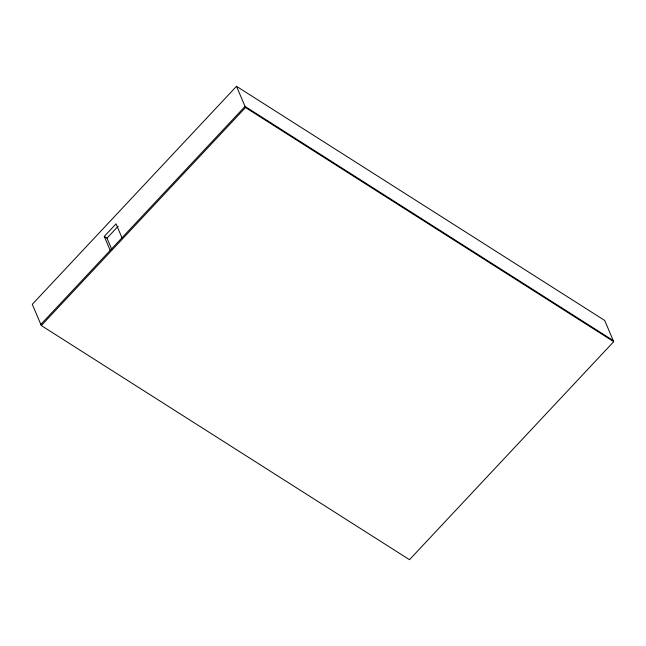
<?xml version="1.0" encoding="UTF-8"?>
<svg xmlns="http://www.w3.org/2000/svg" width="646" height="646" viewBox="0 0 646 646"><rect width="100%" height="100%" fill="white"/><g stroke="black" fill="none" stroke-linecap="round" stroke-linejoin="round"><path stroke-width="0.97" d="M236.501 86.306L32.3 304.323L41.312 325.56L409.499 559.694L613.7 341.677L604.688 320.44L236.501 86.306L245.512 107.543L613.7 341.677M110.191 250.39L104.256 236.42L116.054 223.823L121.981 237.793M111.798 249.501L106.986 238.148L118.121 226.261M40.835 324.437L245.036 106.42L613.224 340.547M41.312 325.56L245.512 107.543M104.256 236.42L106.986 238.148"/></g></svg>
